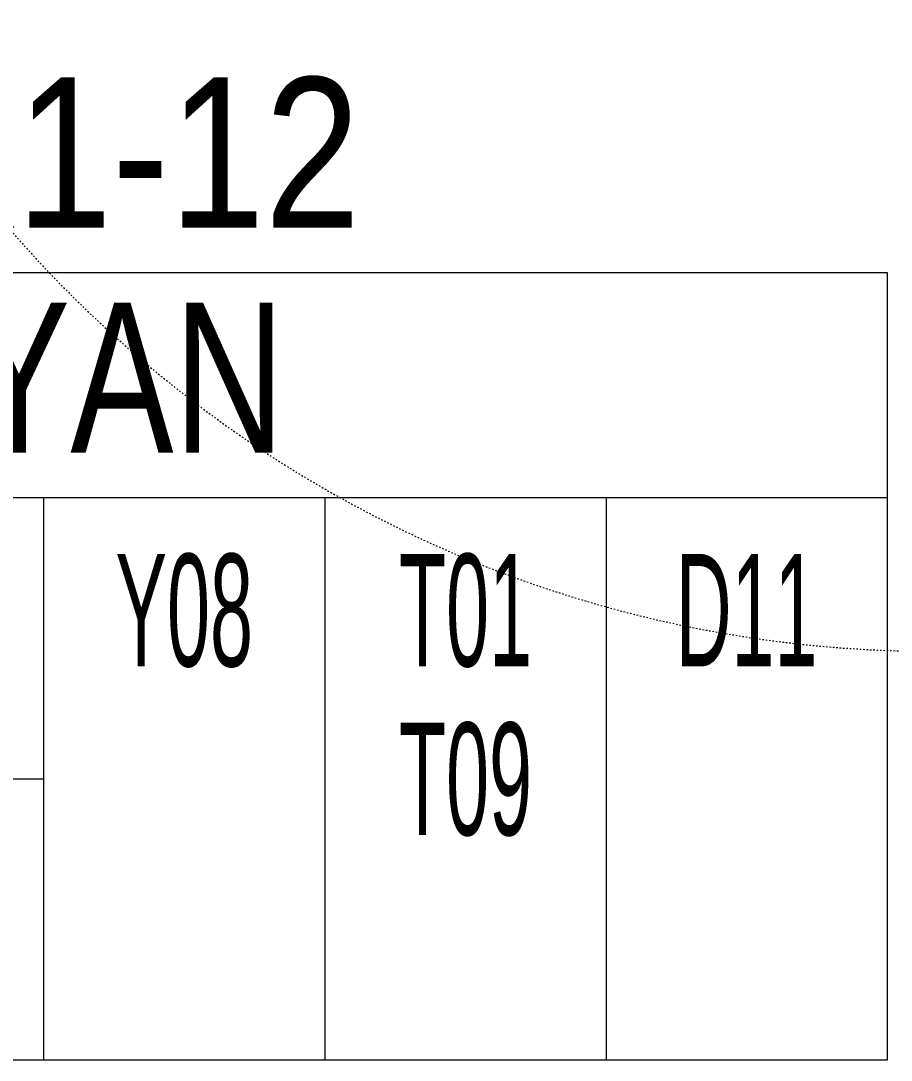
# Model space of a CAD drawing. Extents: x -1439 to 23780, y -1362 to 4476.
# Drawn here: x 10347 to 10405, y 2120.3 to 2189.6 of the extents above; entities that cross this region are included whole.
import ezdxf
from ezdxf.enums import TextEntityAlignment as Align

# ---------------------------------------------------------------- set-up
doc = ezdxf.new("R2010")
doc.units = 0
doc.header["$MEASUREMENT"] = 0
doc.linetypes.add('Audi$0$DOT2', pattern=[0.125, 0, -0.125])
doc.layers.get('0').update_dxf_attribs({"color": 9, "lineweight": 9})
doc.layers.add('Audi$0$20', color=8, linetype='Audi$0$DOT2', lineweight=9)
doc.layers.add('Audi$0$21', color=8, linetype='Continuous', lineweight=9)
doc.styles.add('Audi$0$Arial', font='arial.ttf', dxfattribs={"height": 2.5})
doc.styles.add('Audi$0$MuuM_TEXT-STANDART', font='ARIALN.TTF')

# ---------------------------------------------------------------- blocks, each defined once
blk = doc.blocks.new('Audi$0$0_roomno2-flat-2')
at = {"layer": 'Audi$0$21'}
blk.add_lwpolyline([(96.875, -52.5), (0, -52.5), (0, 0), (96.875, 0)], close=True, dxfattribs=at)
for points in [[(0, -15), (96.875, -15)], [(40.625, -15), (40.625, -52.5)], [(59.375, -15), (59.375, -52.5)], [(78.125, -15), (78.125, -52.5)], [(0, -33.75), (40.625, -33.75)]]:
    blk.add_lwpolyline(points, dxfattribs=at)
at = {"layer": 'Audi$0$21', "style": 'Audi$0$Arial'}
blk.add_attdef('ODANO', (0, 5.85), '', height=10, dxfattribs=at)
blk.add_attdef('MEKANADI', text='', height=10, dxfattribs=at).set_placement((1.75, -15), align=Align.BOTTOM_LEFT)
at = {"layer": 'Audi$0$21', "style": 'Audi$0$MuuM_TEXT-STANDART', "width": 0.6}
for tag, p in [('YER01', (50, -22.5)), ('TAVAN01', (68.75, -22.5)), ('DUVAR01', (87.5, -22.5)), ('YER02', (50, -33.75)), ('TAVAN02', (68.75, -33.75)), ('DUVAR02', (87.5, -33.75)), ('YER03', (50, -45)), ('TAVAN03', (68.75, -45)), ('DUVAR03', (87.5, -45))]:
    blk.add_attdef(tag, text='', height=7.5, dxfattribs=at).set_placement(p, align=Align.MIDDLE_CENTER)
for tag, p in [('M2', (1.75, -24.375)), ('TEMIZTAVANYUKSEKLIGI', (9, -43.04))]:
    blk.add_attdef(tag, text='', height=7.5, dxfattribs=at).set_placement(p, align=Align.MIDDLE_LEFT)
blk = doc.blocks.new('Audi$0$p-kapı')
at = {"layer": 'Audi$0$20'}
blk.add_arc((4.87, -4.6), 81.6, 270.10532, 0, dxfattribs=at)

msp = doc.modelspace()

# ---------------------------------------------------------------- block references
at = {"rotation": 270}
msp.add_blockref('Audi$0$p-kapı', (10412.5, 2234), dxfattribs=at)
ref = msp.add_blockref('Audi$0$0_roomno2-flat-2', (10307.894, 2172.783))
ref.add_attrib('ODANO', 'AUDI-K1-12', dxfattribs={"layer": 'Audi$0$21', "height": 10, "style": 'Audi$0$MuuM_TEXT-STANDART'}).set_placement((10307.894, 2172.783), align=Align.BOTTOM_LEFT)
ref.add_attrib('MEKANADI', 'WC BAYAN', dxfattribs={"layer": 'Audi$0$21', "height": 10, "style": 'Audi$0$MuuM_TEXT-STANDART', "width": 0.9}).set_placement((10309.644, 2157.783), align=Align.BOTTOM_LEFT)
ref.add_attrib('YER01', 'Y08', dxfattribs={"layer": 'Audi$0$21', "height": 7.5, "style": 'Audi$0$MuuM_TEXT-STANDART', "width": 0.6}).set_placement((10357.894, 2150.283), align=Align.MIDDLE_CENTER)
ref.add_attrib('TAVAN01', 'T01', dxfattribs={"layer": 'Audi$0$21', "height": 7.5, "style": 'Audi$0$MuuM_TEXT-STANDART', "width": 0.6}).set_placement((10376.644, 2150.283), align=Align.MIDDLE_CENTER)
ref.add_attrib('DUVAR01', 'D11', dxfattribs={"layer": 'Audi$0$21', "height": 7.5, "style": 'Audi$0$MuuM_TEXT-STANDART', "width": 0.6}).set_placement((10395.394, 2150.283), align=Align.MIDDLE_CENTER)
ref.add_attrib('TAVAN02', 'T09', dxfattribs={"layer": 'Audi$0$21', "height": 7.5, "style": 'Audi$0$MuuM_TEXT-STANDART', "width": 0.6}).set_placement((10376.644, 2139.033), align=Align.MIDDLE_CENTER)

doc.saveas('drawing.dxf')
